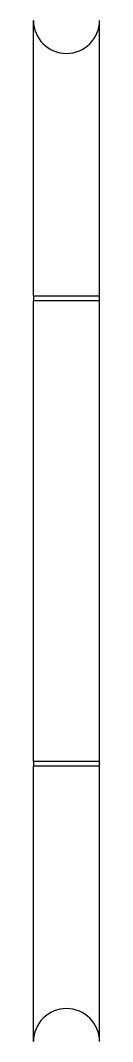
# Model space of a CAD drawing. Header units: millimetres. Extents: x 439 to 459, y 333 to 643.
import ezdxf

# ---------------------------------------------------------------- set-up
doc = ezdxf.new("R2010")
doc.units = ezdxf.units.MM

msp = doc.modelspace()

# ---------------------------------------------------------------- linework, layer by layer
at = {"color": 7, "linetype": 'Continuous', "lineweight": 25}
for p, q in [((439.32, 559.5), (439.32, 643)), ((459.32, 559.5), (459.32, 643)), ((439.32, 559.5), (459.32, 559.5)), ((439.32, 559.5), (439.32, 557.93)), ((439.32, 418.43), (439.32, 557.93)), ((459.32, 557.93), (439.32, 557.93)), ((459.32, 557.93), (459.32, 559.5)), ((459.32, 418.43), (459.32, 557.93)), ((439.32, 418.43), (459.32, 418.43)), ((439.32, 418.43), (439.32, 416.86)), ((459.32, 416.86), (459.32, 418.43)), ((439.32, 333.36), (439.32, 416.86)), ((459.32, 416.86), (439.32, 416.86)), ((459.32, 333.36), (459.32, 416.86))]:
    msp.add_line(p, q, dxfattribs=at)
for centre, start, end in [((449.32, 643), 180, 0), ((449.32, 333.36), 0, 180)]:
    msp.add_arc(centre, 10, start, end, dxfattribs=at)

doc.saveas('drawing.dxf')
